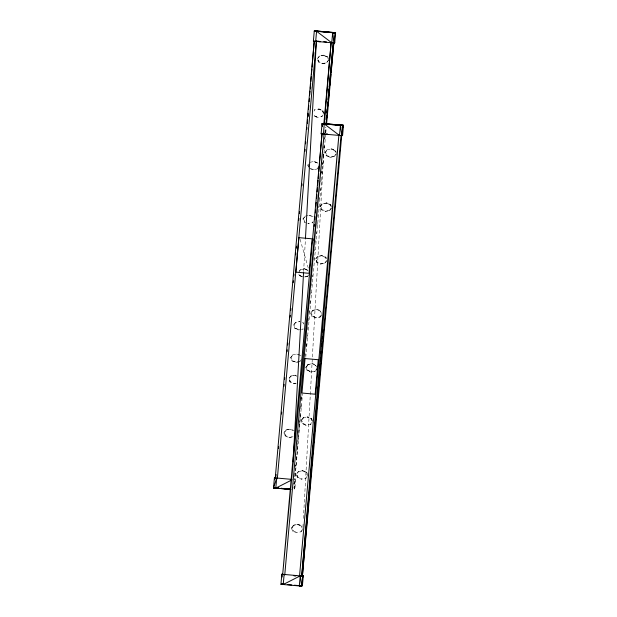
<?xml version="1.0" encoding="UTF-8"?>
<svg xmlns="http://www.w3.org/2000/svg" width="617" height="617" viewBox="0 0 617 617"><rect width="100%" height="100%" fill="white"/><g stroke="black" fill="none" stroke-linecap="round" stroke-linejoin="round"><path stroke-width="0.46" stroke-dasharray="3.08 2.31" d="M303.618 271.58L305.376 239.874M302.932 527.08L303.094 524.203M303.417 518.434L323.678 154.327M323.94 149.522L324.156 145.681M295.389 466.768L295.551 464.848L295.366 467.74M297.656 446.399L294.826 480.011L302.523 393.7M297.733 445.443L298.381 437.762M298.466 436.797L299.191 428.159M299.276 427.195L299.916 419.514M300.001 418.557L300.402 413.752M300.811 408.955L301.135 405.114M301.536 400.31L301.86 396.469M306.148 345.582L306.31 343.661M296.137 459.11L296.391 456.233M296.908 450.479L297.078 448.567M297.679 441.849L297.849 439.936M298.451 433.219L298.705 430.342M299.222 424.589L299.476 421.712M299.985 415.958L300.248 413.082M300.757 407.328L301.019 404.451M301.528 398.698L301.698 396.777M305.376 355.539L305.554 353.626M306.148 346.908L306.41 344.031M306.919 338.278L307.173 335.401M307.69 329.648L307.945 326.771M308.461 321.017L308.716 318.141M309.233 312.387L309.402 310.467M310.004 303.757L310.258 300.88M310.852 294.162L311.03 292.25M311.624 285.532L311.801 283.619M312.395 276.902L312.564 274.989M313.937 259.641L314.107 257.721M314.709 251.011L314.878 249.091M315.48 242.381L315.649 240.46M316.243 233.75L316.421 231.83M317.015 225.12L317.192 223.2M317.786 216.49L317.956 214.569M318.557 207.86L318.727 205.939M319.328 199.222L319.498 197.309M320.1 190.591L320.269 188.679M320.871 181.961L321.041 180.048M321.634 173.331L321.812 171.418M322.406 164.7L322.583 162.78M323.177 156.07L323.347 154.15M323.948 147.44L324.118 145.519M324.719 138.81L324.889 136.889M325.228 133.056L325.745 127.303M305.777 357.258L325.714 133.812M325.799 132.856L326.231 128.058M324.797 133.01L325.159 129.177M321.58 173.069L321.758 171.156M322.39 164.446L322.568 162.526M323.115 156.78L323.385 153.903M323.925 148.149L324.102 146.229M324.735 139.519L324.912 137.606M325.367 132.809L325.907 127.063M293.715 484.152L295.165 479.664L294.27 489.751L293.869 486.944M293.993 484.846L295.736 479.463L294.833 489.551L293.9 483.011M301.42 359.487L299.8 361.616L300.795 360.228M317.254 58.908L319.236 56.139L323.856 55.144L327.666 56.779L328.961 59.895L326.462 62.849L322.359 63.659L318.549 62.024L317.254 58.908L319.76 55.954M313.96 111.137L314.955 109.757L314.439 109.934L319.058 108.947L322.868 110.582L324.164 113.698L321.658 116.652L323.64 113.883M308.423 166.675L307.775 165.117L309.264 163.035M324.92 152.6L327.542 149.599L324.92 152.6L326.216 155.708L330.026 157.343L334.769 156.317L336.751 153.54M318.966 166.289L316.984 169.058L318.989 166.798M334.129 156.541L336.111 153.772L334.815 150.648L331.005 149.021L331.645 148.79L335.455 150.425L336.103 151.983M302.97 218.973L305.477 216.019L302.97 218.973L304.266 222.089L305.793 222.745M331.923 207.628L329.941 210.405L325.198 211.438L321.388 209.803L320.092 206.687L322.082 203.911L326.817 202.885L330.635 204.52L331.599 206.849M320.092 206.687L322.722 203.687M313.166 221.534L312.179 222.914L312.696 222.737L308.076 223.724L308.6 223.539L306.31 222.56M329.301 210.628L331.283 207.86L329.987 204.744L326.177 203.109L322.082 203.911M299.183 271.141L300.178 269.76L304.79 268.773L307.844 270.076M298.713 272.344L300.695 269.575M327.226 260.274L325.244 263.05L320.501 264.076L316.691 262.449L315.395 259.333L317.385 256.556L322.12 255.531L325.938 257.166L326.902 259.495M318.025 256.333L315.395 259.333M304.937 276.956L307.397 276.47L308.392 275.089M307.397 276.47L309.402 274.21M324.604 263.274L326.586 260.505L325.298 257.389L321.48 255.754L317.385 256.556M301.057 329.486L298.597 329.972L294.787 328.337L293.491 325.221L295.474 322.452L300.093 321.457L295.474 322.452M293.491 325.221L295.99 322.267M321.434 315.48L320.439 316.868L315.703 317.902L311.886 316.266L310.598 313.151L312.58 310.374L317.323 309.348L321.133 310.983L320.493 311.207L316.675 309.572L312.58 310.374M310.598 313.151L313.22 310.15M290.592 357.667L293.098 354.713L290.592 357.667L291.887 360.783L295.705 362.418L298.983 361.778M319.799 317.092L321.781 314.323L320.439 316.868L315.703 317.902L312.526 316.043L311.238 312.919M296.268 383.157L293.808 383.635L289.998 382.008L288.702 378.892L290.684 376.115L295.304 375.128L296.831 375.784M291.209 375.93L288.702 378.892M307.744 364.547L311.847 363.745L315.657 365.38L316.297 365.148L312.487 363.521L307.744 364.547L305.762 367.323L307.058 370.439L310.868 372.074L315.611 371.041L317.099 368.958M306.402 367.092L308.384 364.323L305.762 367.323L306.402 367.092L307.698 370.208L310.868 372.074L315.611 371.041L316.953 368.496L314.963 371.264M293.098 436.751L288.995 437.553L285.185 435.918L283.889 432.802L286.396 429.848L290.491 429.046L294.301 430.681M286.396 429.848L283.889 432.802M303.633 417.586L301.011 420.578L303.633 417.586L301.011 420.578L302.299 423.694L306.117 425.329L310.852 424.295L312.842 421.527M307.042 476.771L306.047 478.152L301.312 479.185L297.494 477.55L296.199 474.434L298.188 471.666L302.924 470.632L306.742 472.267L307.713 474.604M298.829 471.434L296.199 474.434M293.399 525.268L297.502 524.458L301.312 526.093L301.96 525.869L298.142 524.234L293.399 525.268L291.417 528.036L292.713 531.152L296.53 532.787L301.266 531.754L302.261 530.373M292.065 527.813L294.047 525.036L291.417 528.036L292.065 527.813L293.353 530.928L297.17 532.564L296.53 532.787M302.608 529.209L300.626 531.985L301.266 531.754M323.856 55.144L319.236 56.139M319.066 61.839L318.549 62.024L317.77 58.723L319.066 61.839L322.884 63.474L326.462 62.849L328.445 60.08L327.149 56.965L323.339 55.329L327.666 56.779L327.149 56.965L328.506 59.163M322.359 63.659L326.979 62.672M324.164 113.698L322.352 110.767L318.534 109.132L319.058 108.947M314.269 115.641L317.562 117.461L318.079 117.276L313.745 115.826L317.562 117.461L322.174 116.474M326.216 155.708L326.856 155.484L330.666 157.119L334.769 156.317M317.67 163.173L313.86 161.538L317.431 162.664M307.775 165.117L308.292 164.932L308.878 167.408M330.666 157.119L330.026 157.343L326.856 155.484L325.56 152.368M326.817 202.885L326.177 203.109L330.635 204.52L329.987 204.744L331.445 206.911M321.388 209.803L322.028 209.579L325.845 211.207L329.941 210.405M309.572 215.21L309.055 215.395L313.39 216.852L309.572 215.21L304.952 216.205M325.198 211.438L325.845 211.207M304.266 222.089L304.783 221.904L303.495 218.788M322.12 255.531L321.48 255.754L325.938 257.166L325.298 257.389M317.331 262.217L316.691 262.449L316.035 259.101L317.331 262.217L321.148 263.852L325.244 263.05M304.79 268.773L300.178 269.76M320.501 264.076L321.148 263.852M298.836 274.087L299.484 275.645L302.291 276.439M316.675 309.572L317.323 309.348M311.886 316.266L312.526 316.043L316.344 317.67M294.787 328.337L299.114 329.786L295.304 328.151L294.008 325.036M302.7 329.162L303.217 328.984L301.574 329.301M296.677 354.089L299.484 354.891M301.011 355.546L298.204 354.744M291.887 360.783L296.222 362.233L299.5 361.593M296.222 362.233L292.404 360.606L291.116 357.49M311.847 363.745L312.487 363.521M307.058 370.439L307.698 370.208L311.508 371.843M290.684 376.115L295.304 375.128M290.514 381.823L289.998 382.008L289.219 378.707L290.514 381.823L294.324 383.458L295.967 383.134M293.808 383.635L294.324 383.458M312.356 420.802L310.906 418.634L307.089 416.999L307.729 416.776L311.546 418.411L312.518 420.748M302.299 423.694L302.939 423.47L306.757 425.105L306.117 425.329L302.939 423.47L301.651 420.354M285.872 430.034L290.491 429.046M310.852 424.295L310.212 424.527L312.202 421.75L310.906 418.634L311.546 418.411L307.089 416.999M285.702 435.741L285.185 435.918L284.406 432.625L285.702 435.741L289.52 437.368L293.615 436.566M288.995 437.553L289.52 437.368M302.924 470.632L298.188 471.666M306.101 472.491L306.742 472.267L302.284 470.856L306.101 472.491L307.389 475.607L305.407 478.383L306.047 478.152M298.134 477.327L297.494 477.55L296.846 474.211L298.134 477.327L301.952 478.962L301.312 479.185M298.142 524.234L297.502 524.458L301.96 525.869M292.713 531.152L293.353 530.928M326.902 149.823L331.645 148.79M309.757 162.34L314.377 161.353M317.5 168.881L312.881 169.868L309.071 168.233M304.636 276.933L307.914 276.293M292.581 354.898L297.193 353.911M302.993 417.809L307.729 416.776M325.845 133.249L327.689 133.411M331.005 149.021L335.455 150.425L334.815 150.648L336.265 152.823M318.534 109.132L322.868 110.582L322.352 110.767L323.316 113.104M313.86 161.538L318.195 162.988M307.744 270.115L304.274 268.95L308.091 270.585M311.115 168.703L313.405 169.683L310.413 168.503M299.484 275.645L302.538 276.948M302.384 322.444L303.903 323.092L303.387 323.277L304.034 324.835M294.787 375.313L297.07 376.293M289.975 429.224L293.785 430.859M302.477 276.825L300.009 275.46L299.361 273.902M317.107 367.547L315.657 365.38L316.305 366.938M320.74 206.456L322.028 209.579M320.493 311.207L321.457 313.544M301.312 526.093L302.284 528.43M300.078 239.249L308.4 268.518M294.818 473.486L294.579 476.37L294.857 473.501"/><path stroke-width="0.93" d="M293.098 461.778L293.36 456.973M293.468 455.053L303.572 272.537M305.43 238.918L316.382 41.031L319.151 41.277M305.592 143.861L305.754 141.949M306.803 129.47L306.965 127.557M307.366 122.76L307.613 119.883M307.937 116.042L308.176 113.166M308.5 109.325L308.824 105.492M309.148 101.651L309.387 98.774M309.711 94.933L310.035 91.1M310.282 88.216L310.683 83.426M310.845 81.506L311.246 76.709M311.408 74.788L311.893 69.035M312.055 67.114L314.238 41.208L313.382 41.131L314.277 31.051L316.652 31.243M312.981 240.792L313.143 238.872M314.2 226.385L314.362 224.465M314.763 219.667L315.009 216.783M315.333 212.942L315.572 210.058M315.896 206.217L316.22 202.376M316.544 198.535L316.868 194.694M317.107 191.818L317.431 187.977M317.678 185.092L318.079 180.287M318.241 178.367L318.65 173.57M318.812 171.649L319.298 165.888M319.459 163.968L322.043 133.233M329.756 80.295L333.311 42.527L331.144 42.349L323.424 134.036L341.887 135.663L342.782 125.583L322.035 123.732L321.133 133.812L328.036 134.444M301.682 576.502L338.91 134.761L299.507 576.324M302.384 585.903L303.286 575.823L302.43 575.746L317.3 399.253M317.462 397.333L317.871 392.535M318.033 390.615L318.434 385.826M318.673 382.941L319.082 378.152M319.321 375.267L319.645 371.434M319.891 368.557L320.208 364.716M320.531 360.883L320.778 358.007M321.179 353.209L321.341 351.289M321.75 346.492L321.989 343.615M322.39 338.818L322.552 336.905M322.961 332.108L323.123 330.188M291.849 479.386L274.411 477.813L273.516 487.893L275.814 488.116L291.949 479.903M275.213 478.514L314.238 41.208M275.953 476.393L276.123 474.473M278.437 448.582L278.606 446.662M281.514 414.061L281.684 412.141M283.997 386.25L284.167 384.329M284.599 379.532L284.769 377.619M287.075 351.721L287.252 349.808M287.676 345.011L287.846 343.091M290.16 317.2L290.329 315.279M290.761 310.49L290.931 308.569M293.237 282.679L293.414 280.758M293.839 275.961L294.008 274.048M295.72 254.867L295.89 252.947M296.322 248.15L296.492 246.237M298.805 220.338L298.975 218.426M299.399 213.629L299.569 211.708M301.883 185.817L302.052 183.897M304.96 151.296L305.137 149.376M307.443 123.485L307.613 121.564M308.045 116.767L308.215 114.855M310.528 88.956L310.698 87.043M313.606 54.435L313.775 52.514M275.814 488.116L276.709 478.036L273.516 487.893L290.977 489.474M316.575 31.266L315.68 41.354L334.136 42.982L335.031 32.902L314.277 31.051L316.575 31.266L331.761 42.789L332.663 32.709L335.031 32.902L314.277 31.051M277.326 478.715L316.382 41.031M301.057 575.916L302.585 576.07L301.69 586.15L280.936 584.299L281.83 574.219L282.686 574.288M323.863 123.932L331.144 42.349M282.239 577.018L281.83 574.219L284.121 574.435L283.226 584.523L300.209 575.877L302.585 576.07L300.749 575.9M284.745 575.005L324.149 133.442L282.64 574.805L321.989 133.889L321.133 133.812L322.714 133.943M326 124.426L333.273 42.912L334.136 42.982L332.663 32.709M326.57 124.225L333.843 42.712L334.699 42.789L335.602 32.701L314.847 30.85L335.602 32.701L333.234 32.508M300.209 575.877L299.307 585.957L301.69 586.15L300.209 575.877L284.121 574.435M342.204 127.38L342.782 125.583L340.407 125.39L339.504 135.478L324.318 123.955L322.035 123.732L322.436 126.531M302.43 575.746L341.787 134.691M342.589 135.416L343.484 125.336L341.193 125.112M326.061 119.59L326.331 116.721M326.694 112.88L327.049 109.047M327.326 106.17L327.681 102.337M327.951 99.46L328.313 95.627M328.583 92.751L328.946 88.917M329.123 87.005L329.578 82.208M326.177 124.187L326.362 122.266M326.717 118.433L326.987 115.556M327.349 111.723L327.619 108.847M327.889 105.97L328.344 101.18M328.522 99.26L328.977 94.47M329.154 92.55L329.609 87.761M329.786 85.84L330.234 81.051M330.419 79.13L330.866 74.341M331.051 72.42L333.843 42.712M342.612 128.028L343.199 126.23M302.708 577.612L303.286 575.823L301.759 575.669M341.108 125.143L343.484 125.336L325.946 123.793L343.484 125.336M324.411 123.924L322.035 123.732L342.782 125.583M274.873 487.762L276.455 487.893M301.705 575.692L303.286 575.823M283.92 584.276L281.637 584.052L284.013 584.245M280.936 584.299L283.311 584.492M275.884 488.093L273.516 487.893L290.491 489.412M320.292 41.763L313.382 41.131M323.763 41.686L326.532 41.933M274.079 487.7L278.799 488.116M281.182 488.317L286.342 488.795M288.232 488.957L290.646 489.158M278.275 488.086L274.85 487.769M281.113 488.34L285.841 488.764M287.738 488.934L290.576 489.188M302.585 576.07L301.728 575.993L341.031 135.593L341.887 135.663L340.407 125.39M293.97 575.831L295.821 575.993M281.637 584.052L284.391 584.299M287.707 584.615L291.741 584.962M294.332 585.201L298.173 585.541M299.399 585.926L301.69 586.15M334.167 39.048L334.699 42.789M274.411 477.813L274.681 479.687M298.921 237.645L295.844 272.136L309.055 273.316L312.133 238.825L298.921 237.645M305.037 358.546L301.96 393.029L315.171 394.209L318.249 359.726L305.037 358.546"/></g></svg>
